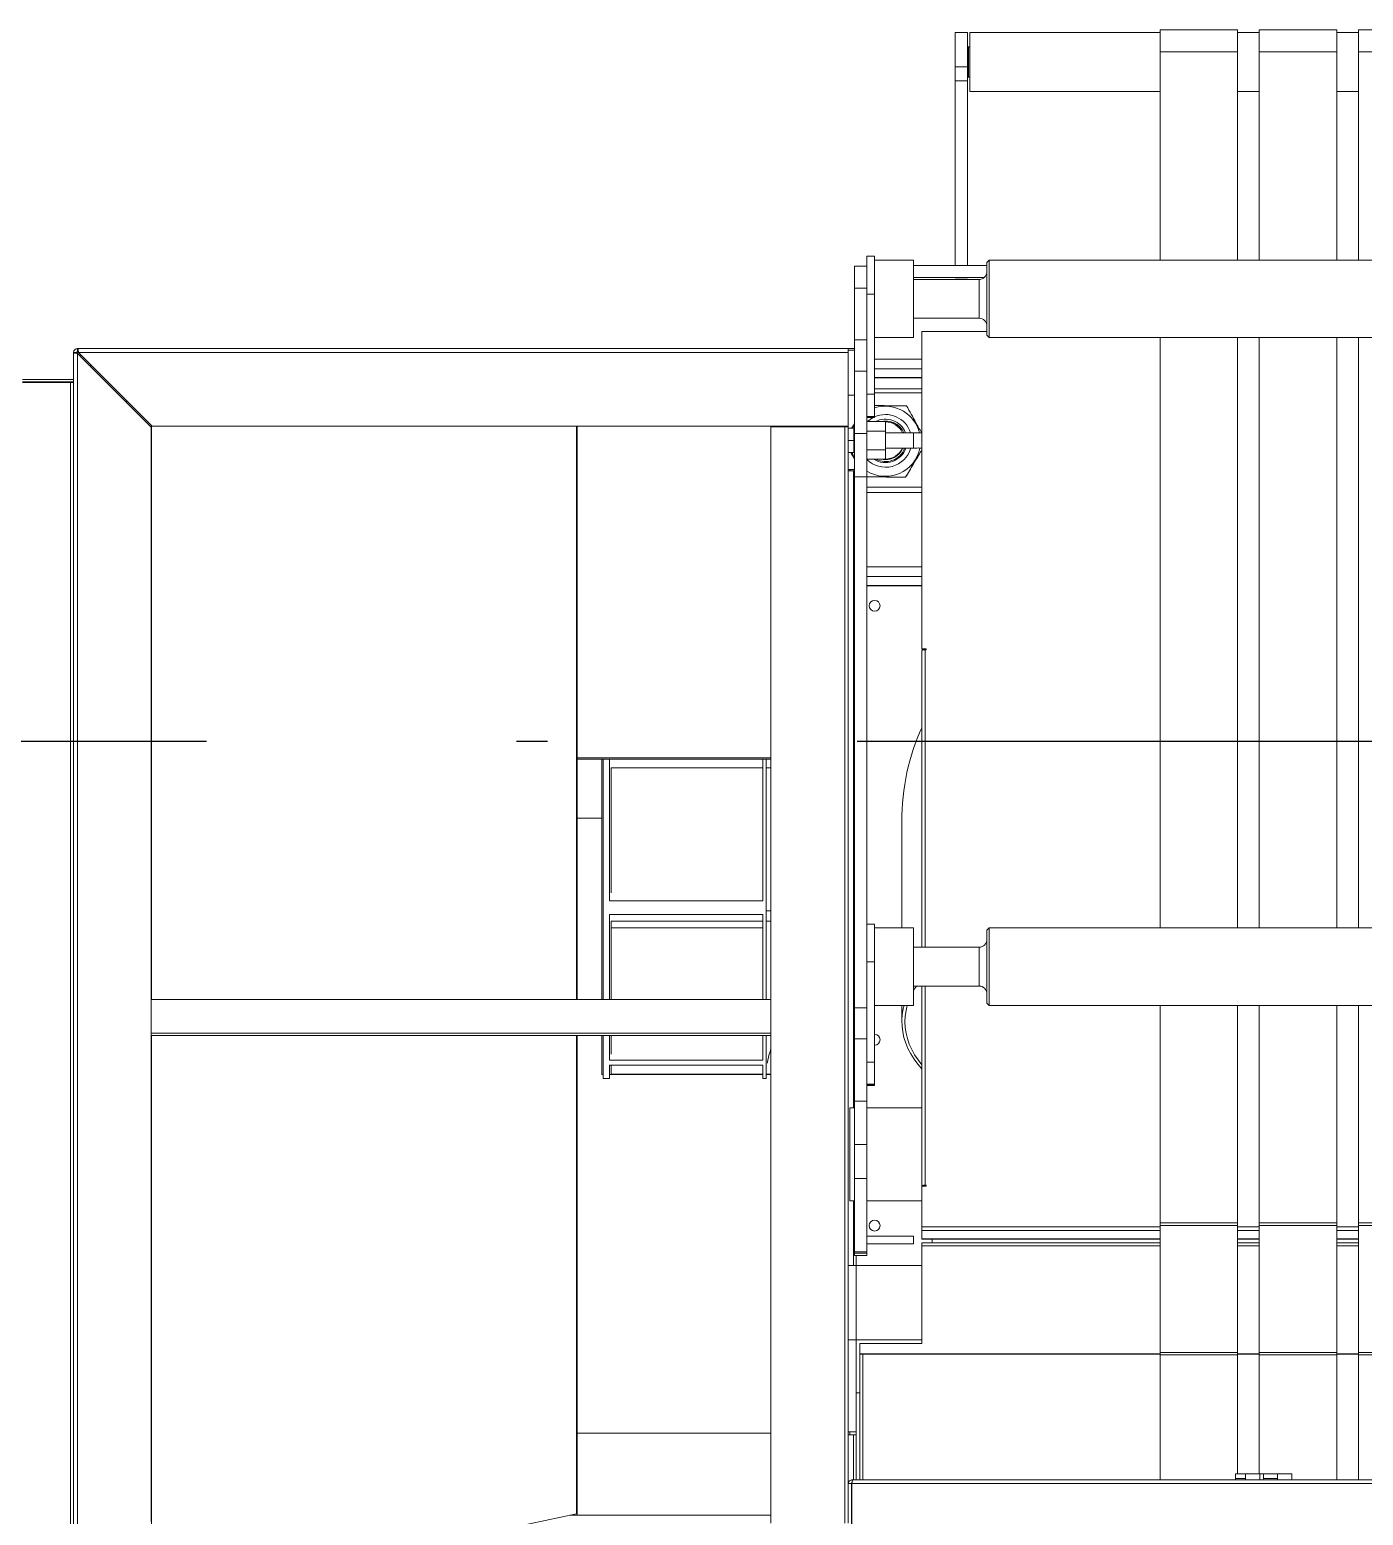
# Model space of a CAD drawing. Extents: x -2187 to 96136, y -11110 to 52208.
# Drawn here: x 39452 to 40312, y 25164 to 26122 of the extents above; entities that cross this region are included whole.
import ezdxf

# ---------------------------------------------------------------- set-up
doc = ezdxf.new("R2010")
doc.units = 0
doc.header["$LTSCALE"] = 1000
doc.header["$MEASUREMENT"] = 0
doc.linetypes.add('DOTE', pattern=[2.42, 2, -0.2, 0.02, -0.2])
doc.layers.add('DOTE', color=14, linetype='DOTE')

msp = doc.modelspace()

# ---------------------------------------------------------------- linework, layer by layer
at = {"color": 7, "linetype": 'Continuous', "lineweight": 15}
for p, q in [((40056.896, 26120.423), (40048.896, 26120.423)), ((40048.896, 26120.423), (40048.896, 26098.304)), ((40056.896, 26120.423), (40056.896, 26098.304)), ((40181.189, 26120.423), (40058.396, 26120.423)), ((40058.396, 26120.423), (40058.396, 26110.979)), ((40231.189, 26122.291), (40181.189, 26122.291)), ((40181.189, 26122.291), (40181.189, 26108.088)), ((40231.189, 26122.291), (40231.189, 26108.088)), ((40245.189, 26120.423), (40231.189, 26120.423)), ((40295.189, 26122.291), (40245.189, 26122.291)), ((40245.189, 26122.291), (40245.189, 26108.088)), ((40295.189, 26122.291), (40295.189, 26108.088)), ((40309.189, 26120.423), (40295.189, 26120.423)), ((40359.189, 26122.291), (40309.189, 26122.291)), ((40309.189, 26122.291), (40309.189, 26108.088)), ((40057.396, 26111.173), (40056.896, 26110.673)), ((40058.396, 26111.173), (40057.396, 26111.173)), ((40057.396, 26091.673), (40057.396, 26111.173)), ((40058.396, 26110.979), (40058.396, 26082.423)), ((40231.189, 26108.088), (40181.189, 26108.088)), ((40181.189, 25973.625), (40181.189, 26108.088)), ((40231.189, 25973.625), (40231.189, 26108.088)), ((40295.189, 26108.088), (40245.189, 26108.088)), ((40245.189, 25973.625), (40245.189, 26108.088)), ((40295.189, 25973.625), (40295.189, 26108.088)), ((40359.189, 26108.088), (40309.189, 26108.088)), ((40309.189, 25973.625), (40309.189, 26108.088)), ((40048.896, 26098.304), (40056.896, 26098.304)), ((40048.896, 26089.265), (40048.896, 26098.304)), ((40056.896, 26098.304), (40056.896, 26089.265)), ((40056.896, 26089.265), (40048.896, 26089.265)), ((40048.896, 26089.265), (40048.896, 25970.075)), ((40056.896, 26092.173), (40057.396, 26091.673)), ((40056.896, 26089.265), (40056.896, 25970.075)), ((40057.396, 26091.673), (40058.396, 26091.673)), ((40058.396, 26082.423), (40181.189, 26082.423)), ((40231.189, 26082.423), (40245.189, 26082.423)), ((40295.189, 26082.423), (40309.189, 26082.423)), ((39996.896, 25976.125), (39991.896, 25976.125)), ((39991.896, 25976.125), (39991.896, 25951.631)), ((39996.896, 25976.125), (39996.896, 25951.631)), ((40021.896, 25973.625), (39996.896, 25973.625)), ((40021.896, 25973.625), (40021.896, 25923.625)), ((40070.821, 25973.625), (40069.321, 25972.125)), ((40069.321, 25925.125), (40069.321, 25972.125)), ((43347.821, 25973.625), (40070.821, 25973.625)), ((40070.821, 25973.625), (40070.821, 25923.625)), ((39991.896, 25969.77), (39983.896, 25969.77)), ((39983.896, 25955.527), (39983.896, 25969.77)), ((40021.896, 25970.075), (40069.321, 25970.075)), ((40021.896, 25962.413), (40067.671, 25962.413)), ((40065.096, 25961.186), (40021.896, 25961.186)), ((40064.321, 25961.125), (40021.896, 25961.125)), ((40048.896, 25970.075), (40056.896, 25970.075)), ((40048.896, 25961.262), (40056.896, 25961.262)), ((40048.896, 25961.186), (40048.896, 25961.262)), ((40056.896, 25961.262), (40056.896, 25961.186)), ((39991.896, 25955.527), (39983.896, 25955.527)), ((39983.896, 25922.102), (39983.896, 25955.527)), ((39991.896, 25951.631), (39996.896, 25951.631)), ((39991.896, 25951.631), (39991.896, 25887.011)), ((39996.896, 25951.631), (39996.896, 25887.011)), ((40021.896, 25936.125), (40064.321, 25936.125)), ((39996.896, 25923.625), (40021.896, 25923.625)), ((40069.321, 25927.519), (40027.434, 25927.519)), ((40027.434, 25722.866), (40027.434, 25927.519)), ((40069.321, 25925.125), (40070.821, 25923.625)), ((40070.821, 25923.625), (43347.821, 25923.625)), ((40181.189, 25542.671), (40181.189, 25923.625)), ((40231.189, 25542.671), (40231.189, 25923.625)), ((40245.189, 25542.671), (40245.189, 25923.625)), ((40295.189, 25542.671), (40295.189, 25923.625)), ((40309.189, 25542.671), (40309.189, 25923.625)), ((39479.896, 25059.04), (39479.896, 25914.04)), ((39481.896, 25914.04), (39479.896, 25914.04)), ((39482.396, 25916.54), (39979.896, 25916.54)), ((39482.396, 25914.54), (39482.396, 25916.54)), ((39482.396, 25913.333), (39529.896, 25865.833)), ((39483.103, 25914.04), (39979.896, 25914.04)), ((39530.603, 25866.54), (39483.103, 25914.04)), ((39983.896, 25916.54), (39979.896, 25916.54)), ((39979.896, 25916.54), (39979.896, 25914.04)), ((39983.896, 25915.54), (39979.896, 25915.54)), ((39979.896, 25866.54), (39979.896, 25914.04)), ((39983.896, 25922.102), (39991.896, 25922.102)), ((39983.896, 25901.947), (39983.896, 25922.102)), ((39490.896, 25906.247), (39490.896, 25904.833)), ((39479.896, 25896.54), (39446.896, 25896.54)), ((39479.896, 25895.04), (39446.896, 25895.04)), ((39446.896, 25894.54), (39477.896, 25894.54)), ((39477.896, 25894.54), (39479.896, 25894.54)), ((39991.896, 25901.947), (39983.896, 25901.947)), ((39983.896, 25901.947), (39983.896, 25861.814)), ((39996.896, 25897.545), (40027.434, 25897.545)), ((39979.896, 25886.54), (39983.896, 25886.54)), ((39991.896, 25887.011), (39996.896, 25887.011)), ((39991.896, 25874.872), (39991.896, 25887.011)), ((40027.434, 25890.54), (39996.896, 25890.54)), ((39996.896, 25887.011), (39996.896, 25872.722)), ((39513.896, 25881.833), (39513.896, 25883.247)), ((39991.896, 25874.872), (39991.896, 25861.814)), ((39529.896, 25865.833), (39529.896, 25866.54)), ((39529.896, 25866.54), (39530.603, 25866.54)), ((39529.896, 25159.54), (39529.896, 25865.833)), ((39530.201, 25866.54), (39530.201, 25496.555)), ((39530.603, 25866.54), (39979.896, 25866.54)), ((39804.4, 25496.555), (39804.4, 25866.54)), ((39804.896, 25866.54), (39804.896, 25496.555)), ((39929.896, 25866.54), (39929.896, 25866.04)), ((39977.696, 25866.04), (39929.896, 25866.04)), ((39929.896, 25866.04), (39929.896, 25158.54)), ((39941.896, 25866.54), (39941.896, 25866.04)), ((39971.896, 25866.54), (39971.896, 25866.04)), ((39977.696, 25866.04), (39977.696, 25158.54)), ((39977.696, 25866.04), (39979.896, 25866.04)), ((39977.896, 25866.54), (39977.896, 25866.04)), ((39979.896, 25866.04), (39979.896, 25866.54)), ((39979.896, 25866.04), (39979.896, 25158.54)), ((39983.396, 25865.106), (39979.896, 25865.106)), ((39983.896, 25864.556), (39983.396, 25865.106)), ((39983.396, 25865.106), (39983.396, 25861.173)), ((39996.896, 25872.722), (39991.896, 25872.722)), ((39991.896, 25872.67), (39996.896, 25872.67)), ((39991.896, 25871.983), (39996.896, 25871.983)), ((39991.896, 25869.365), (40003.896, 25869.365)), ((39996.896, 25872.722), (39996.896, 25872.67)), ((39996.896, 25872.67), (39996.896, 25871.983)), ((40003.896, 25863.322), (40003.896, 25869.365)), ((39983.396, 25857.241), (39979.896, 25857.241)), ((39983.396, 25861.173), (39983.396, 25857.241)), ((39983.396, 25857.241), (39983.396, 25853.308)), ((39983.896, 25861.814), (39991.896, 25861.814)), ((39983.896, 25833.808), (39983.896, 25861.814)), ((39991.896, 25863.322), (40003.896, 25863.322)), ((39991.896, 25861.814), (39991.896, 25833.808)), ((40003.896, 25851.198), (40003.896, 25863.322)), ((40021.896, 25862.241), (40003.896, 25862.241)), ((40023.663, 25862.241), (40003.896, 25862.241)), ((40021.896, 25862.241), (40021.896, 25852.241)), ((40027.434, 25862.241), (40026.146, 25862.241)), ((39983.396, 25849.376), (39979.896, 25849.376)), ((39981.626, 25849.376), (39983.896, 25845.328)), ((39983.396, 25853.308), (39983.396, 25849.376)), ((39983.396, 25849.376), (39983.896, 25849.926)), ((39991.896, 25851.198), (40003.896, 25851.198)), ((40003.896, 25852.241), (40021.896, 25852.241)), ((40003.896, 25852.241), (40023.663, 25852.241)), ((40003.896, 25845.117), (40003.896, 25851.198)), ((40026.146, 25852.241), (40027.434, 25852.241)), ((39979.896, 25838.54), (39983.896, 25838.54)), ((39983.196, 25837.54), (39979.896, 25837.54)), ((39980.896, 25838.54), (39980.896, 25837.54)), ((39983.896, 25837.54), (39983.196, 25837.54)), ((39991.896, 25845.117), (40003.896, 25845.117)), ((39991.896, 25833.808), (39983.896, 25833.808)), ((39983.896, 25491.148), (39983.896, 25833.808)), ((39991.896, 25545.171), (39991.896, 25833.808)), ((40027.434, 25827.111), (39991.896, 25827.111)), ((40016.885, 25833.518), (40016.885, 25833.478)), ((39991.896, 25763.47), (40027.434, 25763.47)), ((40027.434, 25722.866), (40030.184, 25722.866)), ((40027.434, 25722.444), (40027.434, 25722.866)), ((40027.434, 25722.444), (40030.184, 25722.444)), ((40027.434, 25721.584), (40027.434, 25530.171)), ((40030.184, 25722.146), (40029.434, 25722.146)), ((40030.184, 25722.866), (40030.184, 25722.146)), ((39804.896, 25651.616), (39929.896, 25651.616)), ((39820.896, 25651.616), (39820.896, 25496.555)), ((39821.774, 25496.555), (39821.774, 25651.616)), ((39825.774, 25560.151), (39825.774, 25651.616)), ((39924.774, 25645.87), (39826.896, 25645.87)), ((39826.896, 25645.87), (39826.896, 25565.24)), ((39924.774, 25560.151), (39924.774, 25651.616)), ((39926.774, 25496.555), (39926.774, 25651.616)), ((39929.896, 25645.87), (39926.774, 25645.87)), ((39804.896, 25613.54), (39820.896, 25613.54)), ((40014.455, 25611.151), (40014.455, 25542.671)), ((39924.774, 25560.151), (39825.774, 25560.151)), ((39825.774, 25496.555), (39825.774, 25551.311)), ((39924.774, 25551.311), (39825.774, 25551.311)), ((39924.774, 25496.555), (39924.774, 25551.311)), ((39929.896, 25553.667), (39926.774, 25553.667)), ((39924.774, 25547.076), (39826.896, 25547.076)), ((39826.896, 25547.076), (39826.896, 25496.555)), ((39826.896, 25542.761), (39924.774, 25542.761)), ((39929.896, 25547.076), (39926.774, 25547.076)), ((39996.896, 25545.171), (39991.896, 25545.171)), ((39991.896, 25545.171), (39991.896, 25520.677)), ((39996.896, 25545.171), (39996.896, 25520.677)), ((40021.896, 25542.671), (39996.896, 25542.671)), ((40021.896, 25542.671), (40021.896, 25492.671)), ((40070.821, 25542.671), (40069.321, 25541.171)), ((40069.321, 25494.171), (40069.321, 25541.171)), ((43347.821, 25542.671), (40070.821, 25542.671)), ((40070.821, 25542.671), (40070.821, 25492.671)), ((40064.321, 25530.171), (40021.896, 25530.171)), ((39991.896, 25520.677), (39996.896, 25520.677)), ((39991.896, 25520.677), (39991.896, 25456.057)), ((39996.896, 25520.677), (39996.896, 25456.057)), ((40021.896, 25505.171), (40064.321, 25505.171)), ((40027.434, 25505.171), (40027.434, 25376.097)), ((39929.896, 25496.555), (39529.896, 25496.555)), ((39983.896, 25491.148), (39991.896, 25491.148)), ((39983.896, 25470.993), (39983.896, 25491.148)), ((39996.896, 25492.671), (40021.896, 25492.671)), ((40014.455, 25492.671), (40014.455, 25482.104)), ((40069.321, 25494.171), (40070.821, 25492.671)), ((40070.821, 25492.671), (43347.821, 25492.671)), ((40181.189, 25352.374), (40181.189, 25492.671)), ((40231.189, 25352.374), (40231.189, 25492.671)), ((40245.189, 25352.374), (40245.189, 25492.671)), ((40295.189, 25352.374), (40295.189, 25492.671)), ((40309.189, 25352.374), (40309.189, 25492.671)), ((39529.896, 25474.648), (39929.896, 25474.648)), ((39529.896, 25473.203), (39929.896, 25473.203)), ((39530.201, 25473.203), (39530.201, 25106.54)), ((39804.4, 25164.54), (39804.4, 25473.203)), ((39804.896, 25473.203), (39804.896, 25163.634)), ((39820.896, 25473.203), (39820.896, 25448.04)), ((39821.774, 25445.54), (39821.774, 25473.203)), ((39825.774, 25457.277), (39825.774, 25473.203)), ((39826.896, 25473.203), (39826.896, 25461.17)), ((39924.774, 25457.277), (39924.774, 25473.203)), ((39926.774, 25445.54), (39926.774, 25473.203)), ((39991.896, 25470.993), (39983.896, 25470.993)), ((39983.896, 25470.993), (39983.896, 25430.859)), ((39924.774, 25457.277), (39825.774, 25457.277)), ((39825.774, 25445.54), (39825.774, 25454.169)), ((39924.774, 25454.169), (39825.774, 25454.169)), ((39826.896, 25454.169), (39826.896, 25448.196)), ((39924.774, 25445.54), (39924.774, 25454.169)), ((39991.896, 25456.057), (39996.896, 25456.057)), ((39991.896, 25443.918), (39991.896, 25456.057)), ((39996.896, 25456.057), (39996.896, 25441.768)), ((39820.896, 25448.04), (39821.774, 25448.04)), ((39821.774, 25445.54), (39825.774, 25445.54)), ((39825.774, 25448.04), (39826.896, 25448.04)), ((39924.774, 25448.196), (39826.896, 25448.196)), ((39924.774, 25448.04), (39826.896, 25448.04)), ((39826.896, 25448.04), (39826.896, 25448.04)), ((39924.774, 25445.54), (39926.774, 25445.54)), ((39929.896, 25448.196), (39926.774, 25448.196)), ((39929.896, 25448.04), (39926.857, 25448.04)), ((39991.896, 25443.918), (39991.896, 25430.859)), ((39996.896, 25441.768), (39991.896, 25441.768)), ((39991.896, 25441.716), (39996.896, 25441.716)), ((39991.896, 25441.029), (39996.896, 25441.029)), ((39996.896, 25441.768), (39996.896, 25441.716)), ((39996.896, 25441.716), (39996.896, 25441.029)), ((39983.896, 25426.54), (39980.896, 25426.54)), ((39980.896, 25426.54), (39980.896, 25366.54)), ((39983.896, 25430.859), (39991.896, 25430.859)), ((39983.896, 25402.854), (39983.896, 25430.859)), ((39991.896, 25430.859), (39991.896, 25402.854)), ((40027.434, 25426.54), (39991.896, 25426.54)), ((39991.896, 25402.854), (39983.896, 25402.854)), ((39983.896, 25380.921), (39983.896, 25402.854)), ((39991.896, 25380.921), (39991.896, 25402.854)), ((39983.896, 25380.921), (39991.896, 25380.921)), ((39983.896, 25333.591), (39983.896, 25380.921)), ((39991.896, 25380.921), (39991.896, 25343.773)), ((40028.934, 25376.097), (40027.434, 25376.097)), ((40027.434, 25376.097), (40027.434, 25375.94)), ((40028.934, 25376.097), (40028.934, 25375.94)), ((40029.434, 25376.659), (40030.184, 25376.659)), ((40029.434, 25376.238), (40029.434, 25376.659)), ((40029.434, 25376.238), (40030.184, 25376.238)), ((40030.184, 25376.659), (40030.184, 25375.94)), ((39980.896, 25366.54), (39983.896, 25366.54)), ((39991.896, 25366.54), (40027.434, 25366.54)), ((40027.434, 25349.788), (40027.434, 25375.94)), ((40030.184, 25375.94), (40027.434, 25375.94)), ((40027.434, 25347.307), (40027.434, 25349.788)), ((40027.434, 25341.966), (40027.434, 25347.307)), ((40231.189, 25352.374), (40181.189, 25352.374)), ((40181.189, 25350.572), (40181.189, 25352.374)), ((40231.189, 25350.572), (40181.189, 25350.572)), ((40181.189, 25268.693), (40181.189, 25350.572)), ((40231.189, 25350.572), (40231.189, 25352.374)), ((40231.189, 25268.693), (40231.189, 25350.572)), ((40295.189, 25352.374), (40245.189, 25352.374)), ((40245.189, 25350.572), (40245.189, 25352.374)), ((40295.189, 25350.572), (40245.189, 25350.572)), ((40245.189, 25268.693), (40245.189, 25350.572)), ((40295.189, 25350.572), (40295.189, 25352.374)), ((40295.189, 25268.693), (40295.189, 25350.572)), ((40359.189, 25352.374), (40309.189, 25352.374)), ((40309.189, 25350.572), (40309.189, 25352.374)), ((40359.189, 25350.572), (40309.189, 25350.572)), ((40309.189, 25268.693), (40309.189, 25350.572)), ((40021.896, 25343.773), (39991.896, 25343.773)), ((39991.896, 25343.773), (39991.896, 25338.773)), ((39991.896, 25338.773), (40021.896, 25338.773)), ((39991.896, 25338.773), (39991.896, 25333.591)), ((40021.896, 25343.773), (40021.896, 25338.773)), ((40027.434, 25341.886), (40027.434, 25341.966)), ((40027.434, 25341.886), (40181.189, 25341.886)), ((40027.434, 25339.375), (40027.434, 25337.475)), ((40181.189, 25339.375), (40027.434, 25339.375)), ((40033.934, 25339.375), (40033.934, 25341.886)), ((40231.189, 25341.886), (40245.189, 25341.886)), ((40245.189, 25339.375), (40231.189, 25339.375)), ((40295.189, 25341.886), (40309.189, 25341.886)), ((40309.189, 25339.375), (40295.189, 25339.375)), ((39991.896, 25333.591), (39983.896, 25333.591)), ((39983.896, 25332.838), (39983.896, 25333.591)), ((39983.896, 25332.838), (39991.896, 25332.838)), ((39983.896, 25331.229), (39983.896, 25332.838)), ((39983.896, 25331.229), (39991.896, 25331.229)), ((39984.896, 25324.831), (39984.896, 25331.229)), ((39991.896, 25332.838), (39991.896, 25333.591)), ((39991.896, 25332.838), (39991.896, 25331.229)), ((40027.434, 25274.375), (40027.434, 25337.475)), ((39979.896, 25324.831), (39984.896, 25324.831)), ((39984.896, 25324.831), (40027.434, 25324.831)), ((39984.896, 25276.831), (39984.896, 25324.831)), ((39979.896, 25276.831), (39984.896, 25276.831)), ((39984.896, 25242.54), (39984.896, 25276.831)), ((39984.896, 25276.831), (40027.434, 25276.831)), ((39987.434, 25274.375), (39987.434, 25267.91)), ((39987.434, 25274.375), (40027.434, 25274.375)), ((39987.434, 25267.91), (39987.434, 25267.58)), ((39989.334, 25267.58), (39987.434, 25267.58)), ((39987.434, 25267.58), (39987.434, 25186.54)), ((40231.189, 25268.693), (40181.189, 25268.693)), ((40181.189, 25267.239), (40181.189, 25268.693)), ((40231.189, 25267.239), (40181.189, 25267.239)), ((40181.189, 25186.54), (40181.189, 25267.239)), ((40231.189, 25267.239), (40231.189, 25268.693)), ((40231.189, 25190.314), (40231.189, 25267.239)), ((40295.189, 25268.693), (40245.189, 25268.693)), ((40245.189, 25267.239), (40245.189, 25268.693)), ((40295.189, 25267.239), (40245.189, 25267.239)), ((40245.189, 25190.314), (40245.189, 25267.239)), ((40295.189, 25267.239), (40295.189, 25268.693)), ((40295.189, 25186.54), (40295.189, 25267.239)), ((40359.189, 25268.693), (40309.189, 25268.693)), ((40309.189, 25267.239), (40309.189, 25268.693)), ((40359.189, 25267.239), (40309.189, 25267.239)), ((40309.189, 25186.54), (40309.189, 25267.239)), ((39984.896, 25242.54), (39984.896, 25186.54)), ((39984.896, 25242.54), (39987.434, 25242.54)), ((39979.896, 25217.54), (39984.896, 25217.54)), ((39983.196, 25215.54), (39979.896, 25215.54)), ((39980.896, 25217.54), (39980.896, 25215.54)), ((39984.896, 25215.54), (39983.196, 25215.54)), ((39982.396, 25186.54), (39982.396, 25185.136)), ((39982.75, 25186.54), (39982.396, 25186.54)), ((39982.75, 25186.54), (43423.043, 25186.54)), ((40229.721, 25190.314), (40229.721, 25187.314)), ((40236.191, 25190.314), (40229.721, 25190.314)), ((40236.191, 25187.314), (40229.721, 25187.314)), ((40229.721, 25187.314), (40229.83, 25186.54)), ((40236.191, 25190.314), (40236.191, 25186.54)), ((40236.191, 25190.314), (40245.428, 25190.314)), ((40245.428, 25190.314), (40245.428, 25186.54)), ((40247.918, 25190.314), (40245.428, 25190.314)), ((40247.918, 25190.314), (40247.918, 25187.314)), ((40247.918, 25190.314), (40256.878, 25190.314)), ((40247.918, 25187.314), (40248.027, 25186.54)), ((40247.918, 25187.314), (40256.878, 25187.314)), ((40256.878, 25190.314), (40256.878, 25187.314)), ((40266.072, 25190.314), (40256.878, 25190.314)), ((40256.878, 25187.314), (40256.988, 25186.54)), ((40266.072, 25187.314), (40265.963, 25186.54)), ((40266.072, 25190.314), (40266.072, 25187.314)), ((39981.896, 25184.04), (39979.896, 25184.04)), ((39981.896, 25129.04), (39981.896, 25184.04)), ((43423.543, 25184.04), (39982.25, 25184.04)), ((39982.25, 25184.04), (39982.25, 25129.04)), ((39804.4, 25164.54), (39530.201, 25106.54)), ((39800.116, 25163.634), (39929.896, 25163.634)), ((39800.116, 25163.634), (39804.896, 25163.634))]:
    msp.add_line(p, q, dxfattribs=at)
at = {"color": 8, "linetype": 'Continuous', "lineweight": 15}
for p, q in [((40064.321, 25961.125), (40064.321, 25936.434)), ((40064.321, 25936.434), (40064.321, 25936.125)), ((39482.396, 25067.58), (39482.396, 25913.333)), ((39484.096, 25913.047), (39484.096, 25911.633)), ((39996.896, 25909.741), (40027.434, 25909.741)), ((39996.896, 25903.514), (40027.434, 25903.514)), ((39477.896, 24906.54), (39477.896, 25894.54)), ((39996.896, 25897.757), (40027.434, 25897.757)), ((40027.434, 25888.04), (39996.896, 25888.04)), ((39983.196, 25837.54), (39983.196, 25426.54)), ((40027.434, 25823.55), (39991.896, 25823.55)), ((40027.434, 25775.667), (39991.896, 25775.667)), ((40027.434, 25769.439), (39991.896, 25769.439)), ((40027.434, 25763.682), (39991.896, 25763.682)), ((40029.434, 25722.146), (40029.434, 25530.171)), ((39929.896, 25652.513), (39804.896, 25652.513)), ((40064.321, 25530.171), (40064.321, 25505.48)), ((40029.434, 25505.171), (40029.434, 25376.659)), ((40064.321, 25505.48), (40064.321, 25505.171)), ((39983.196, 25366.54), (39983.196, 25324.831)), ((40181.189, 25349.788), (40027.434, 25349.788)), ((40181.189, 25347.307), (40027.434, 25347.307)), ((40245.189, 25349.788), (40231.189, 25349.788)), ((40245.189, 25347.307), (40231.189, 25347.307)), ((40309.189, 25349.788), (40295.189, 25349.788)), ((40309.189, 25347.307), (40295.189, 25347.307)), ((40181.189, 25341.966), (40027.434, 25341.966)), ((40245.189, 25341.966), (40231.189, 25341.966)), ((40309.189, 25341.966), (40295.189, 25341.966)), ((40181.189, 25337.475), (40027.434, 25337.475)), ((40245.189, 25337.475), (40231.189, 25337.475)), ((40309.189, 25337.475), (40295.189, 25337.475)), ((40181.189, 25267.91), (39987.434, 25267.91)), ((40181.189, 25267.58), (39989.334, 25267.58)), ((39989.334, 25267.58), (39989.334, 25186.54)), ((40245.189, 25267.91), (40231.189, 25267.91)), ((40245.189, 25267.58), (40231.189, 25267.58)), ((40309.189, 25267.91), (40295.189, 25267.91)), ((40309.189, 25267.58), (40295.189, 25267.58)), ((39929.896, 25216.607), (39804.896, 25216.607)), ((39983.196, 25215.54), (39983.196, 25186.54))]:
    msp.add_line(p, q, dxfattribs=at)
at = {"color": 7, "linetype": 'Continuous', "lineweight": 15, "flags": 128}
for points in [[(39479.896, 25894.54), (39479.858, 25894.93), (39479.833, 25895.04)], [(39983.896, 25867.265), (39983.759, 25867.001), (39982.896, 25865.106)], [(39982.485, 25849.376), (39983.113, 25847.745), (39983.896, 25846.109)], [(40027.434, 25721.584), (40027.473, 25721.694), (40027.586, 25721.799), (40027.771, 25721.896), (40028.02, 25721.981), (40028.323, 25722.051), (40028.669, 25722.103), (40029.044, 25722.135), (40029.434, 25722.146)], [(40021.896, 25502.004), (40022.706, 25503.373), (40023.866, 25505.171)], [(40027.434, 25451.745), (40024.838, 25454.704), (40022.375, 25457.97), (40020.23, 25461.347), (40018.412, 25464.818), (40016.929, 25468.368), (40015.789, 25471.981), (40014.996, 25475.64), (40014.554, 25479.328), (40014.466, 25483.03), (40014.731, 25486.726), (40015.349, 25490.402), (40015.909, 25492.671)], [(40027.434, 25454.379), (40024.92, 25457.543), (40022.706, 25460.835), (40020.814, 25464.226), (40019.255, 25467.7), (40018.034, 25471.242), (40017.158, 25474.835), (40016.631, 25478.461), (40016.455, 25482.104), (40016.631, 25485.747), (40017.158, 25489.373), (40017.949, 25492.671)], [(40029.434, 25376.659), (40029.044, 25376.649), (40028.669, 25376.617), (40028.323, 25376.565), (40028.02, 25376.495), (40027.771, 25376.41), (40027.586, 25376.312), (40027.473, 25376.207), (40027.434, 25376.097)], [(40029.434, 25376.238), (40029.337, 25376.235), (40029.243, 25376.227), (40029.156, 25376.214), (40029.081, 25376.197), (40029.019, 25376.175), (40028.972, 25376.151), (40028.944, 25376.125), (40028.934, 25376.097)]]:
    msp.add_lwpolyline(points, dxfattribs=at)
at = {"color": 7, "linetype": 'Continuous', "lineweight": 15}
for centre in [(39996.896, 25750.54), (39996.896, 25350.54)]:
    msp.add_circle(centre, 3.5, dxfattribs=at)
for centre, radius, start, end in [((40064.321, 25966.125), 5, 270, 0), ((40064.321, 25931.125), 5, 0, 90), ((39482.396, 25914.04), 2.5, 90, 180), ((39482.396, 25914.04), 0.5, 90, 180), ((39483.183, 25912.913), 1.475, 104.847644, 145.495561), ((39477.896, 25894.54), 0.5, 0, 90), ((40003.896, 25856.687), 22.625, 59.280117, 108.022581), ((40003.896, 25856.687), 22.625, 14.056262, 59.280124), ((40003.896, 25856.965), 17, 117.94789, 133.163707), ((40003.896, 25856.965), 17, 18.078734, 114.315728), ((40003.896, 25856.965), 14, 22.136919, 117.66197), ((40003.896, 25856.687), 13.106, 25.073097, 104.672811), ((40003.896, 25856.638), 13.106, 25.308441, 103.807045), ((40003.896, 25857.222), 12, 24.72623, 90.000021), ((40003.896, 25856.687), 22.625, 237.968424, 348.726624), ((40003.896, 25856.965), 17, 225.099167, 343.864166), ((40003.896, 25856.965), 14, 237.816783, 340.277288), ((40003.896, 25856.687), 13.106, 241.991988, 340.167709), ((40003.896, 25856.816), 12, 257.14105, 337.590323), ((40003.896, 25857.222), 12, 269.999971, 335.477294), ((40024.896, 25847.325), 5.072, 75.735146, 104.074039), ((40064.321, 25535.171), 5, 270, 0), ((40064.321, 25500.171), 5, 0, 90), ((39996.896, 25470.54), 3.5, 270, 90)]:
    msp.add_arc(centre, radius, start, end, dxfattribs=at)
msp.add_ellipse((40091.955, 25611.151), major_axis=(0, 109.602), ratio=0.7071068, start_param=0.9836509, end_param=1.5707963, dxfattribs=at)
for points, knots in [([(39479.896, 25914.04), (39479.925, 25913.989), (39479.982, 25913.886), (39480.427, 25913.731), (39481.079, 25913.577), (39481.78, 25913.444), (39482.23, 25913.363), (39482.396, 25913.333)], [0, 0, 0, 0, 0.2181749, 0.4363498, 0.6545151, 0.8726803, 1, 1, 1, 1]), ([(39483.103, 25914.04), (39483.052, 25914.326), (39482.949, 25914.897), (39482.795, 25915.655), (39482.64, 25916.221), (39482.507, 25916.503), (39482.426, 25916.53), (39482.396, 25916.54)], [0, 0, 0, 0, 0.2181749, 0.4363498, 0.6545151, 0.8726803, 1, 1, 1, 1]), ([(40017.463, 25879.514), (40015.157, 25879.544), (40010.496, 25879.605), (40003.605, 25879.692), (39999.023, 25879.75), (39996.952, 25879.775), (39996.896, 25879.775)], [0, 0, 0, 0, 0.3428698, 0.693175, 0.9917035, 1, 1, 1, 1]), ([(40027.15, 25862.241), (40027.117, 25862.3), (40025.925, 25864.426), (40023.664, 25868.46), (40020.442, 25874.205), (40018.462, 25877.734), (40017.463, 25879.514)], [0, 0, 0, 0, 0.0104681, 0.3742462, 0.6842562, 1, 1, 1, 1]), ([(39983.896, 25868.053), (39983.351, 25867.135), (39982.764, 25866.148), (39982.186, 25865.175), (39982.145, 25865.106)], [0, 0, 0, 0, 0.9291738, 1, 1, 1, 1]), ([(40026.146, 25862.241), (40026.133, 25862.237), (40026.106, 25862.231), (40025.898, 25862.183), (40025.588, 25862.127), (40025.195, 25862.085), (40024.77, 25862.078), (40024.367, 25862.106), (40024.018, 25862.158), (40023.769, 25862.21), (40023.645, 25862.241), (40023.659, 25862.238), (40023.663, 25862.237)], [0, 0, 0, 0, 0.1051322, 0.2101901, 0.317195, 0.4257587, 0.5321272, 0.6359399, 0.7408266, 0.8486958, 0.9569029, 1, 1, 1, 1]), ([(39983.896, 25845.281), (39983.722, 25845.592), (39982.955, 25846.96), (39982.19, 25848.323), (39981.6, 25849.376)], [0, 0, 0, 0, 0.2275206, 1, 1, 1, 1]), ([(40016.885, 25833.518), (40017.692, 25834.876), (40019.312, 25837.605), (40022.107, 25842.309), (40024.852, 25846.928), (40026.706, 25850.048), (40027.434, 25851.273)], [0, 0, 0, 0, 0.2344759, 0.4709304, 0.792364, 1, 1, 1, 1]), ([(40027.434, 25851.228), (40026.736, 25850.052), (40024.882, 25846.93), (40022.143, 25842.323), (40019.32, 25837.573), (40017.7, 25834.847), (40016.885, 25833.478)], [0, 0, 0, 0, 0.1993386, 0.5290491, 0.7633521, 1, 1, 1, 1]), ([(39991.896, 25833.833), (39993.683, 25833.811), (39997.827, 25833.761), (40004.199, 25833.682), (40010.797, 25833.597), (40014.844, 25833.545), (40016.885, 25833.518)], [0, 0, 0, 0, 0.2179909, 0.5054782, 0.7504735, 1, 1, 1, 1]), ([(40016.885, 25833.478), (40014.58, 25833.506), (40009.92, 25833.562), (40003.018, 25833.648), (39996.948, 25833.725), (39993.419, 25833.771), (39991.896, 25833.791)], [0, 0, 0, 0, 0.28141665, 0.56893605, 0.81395872, 1, 1, 1, 1]), ([(39927.591, 25455.294), (39927.712, 25456.075), (39928.147, 25458.882), (39929.008, 25461.853), (39929.814, 25463.989), (39929.896, 25464.208)], [0, 0, 0, 0, 0.2569255, 0.9239813, 1, 1, 1, 1])]:
    msp.add_open_spline(points, degree=3, knots=knots, dxfattribs=at)
for points in [[(39481.896, 25914.04), (39481.904, 25913.981), (39481.919, 25913.863), (39482.034, 25913.687), (39482.2, 25913.51), (39482.331, 25913.392), (39482.396, 25913.333)], [(39483.103, 25914.04), (39483.044, 25914.106), (39482.927, 25914.237), (39482.75, 25914.402), (39482.573, 25914.518), (39482.455, 25914.533), (39482.396, 25914.54)], [(39982.396, 25186.54), (39982.069, 25186.503), (39981.413, 25186.427), (39980.587, 25185.849), (39980.009, 25185.023), (39979.934, 25184.368), (39979.896, 25184.04)], [(39982.396, 25184.54), (39982.331, 25184.533), (39982.2, 25184.518), (39982.034, 25184.402), (39981.919, 25184.237), (39981.904, 25184.106), (39981.896, 25184.04)], [(39982.25, 25184.04), (39982.291, 25184.368), (39982.375, 25185.023), (39982.5, 25185.849), (39982.625, 25186.427), (39982.708, 25186.503), (39982.75, 25186.54)]]:
    msp.add_open_spline(points, degree=3, dxfattribs=at)
at = {"layer": 'DOTE'}
msp.add_line((8525.665, 25663.27), (92525.665, 25663.27), dxfattribs=at)

doc.saveas('drawing.dxf')
